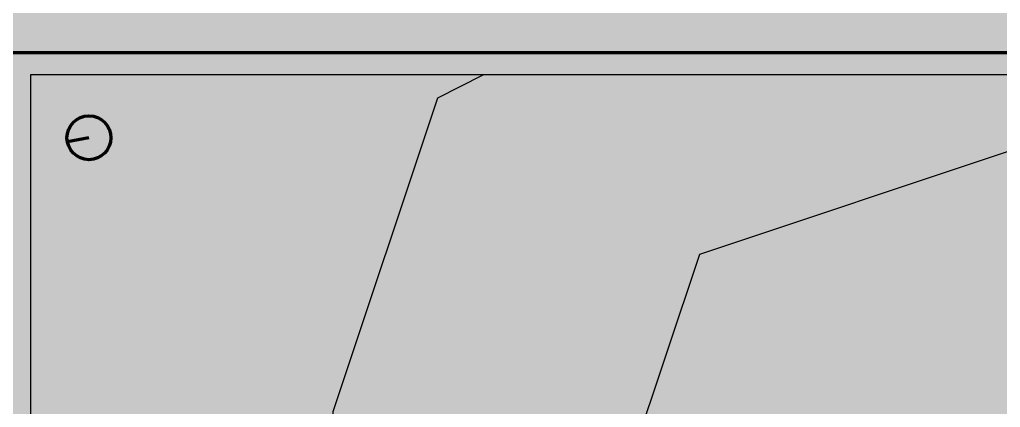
# Model space of a CAD drawing. Header units: millimetres. Extents: x 401 to 30661, y 2016 to 22119.
# Drawn here: x 9600 to 14069, y 13498 to 15267 of the extents above; entities that cross this region are included whole.
import ezdxf

# ---------------------------------------------------------------- set-up
doc = ezdxf.new("R2010")
doc.units = ezdxf.units.MM
for name, color, linetype, lineweight, true_color in [('1ST', 51, 'Continuous', 50, 0x7debff), ('2ND', 201, 'Continuous', 35, 0x39ffb0), ('4TH DETAILS', 125, 'Continuous', 15, 0x39ffb0)]:
    doc.layers.add(name, color=color, linetype=linetype, lineweight=lineweight, true_color=true_color)
doc.layers.add('BACKGROUND', color=7, linetype='Continuous', true_color=0x000000)
for name, color, linetype, lineweight, true_color, transparency in [('GLOW-CYAN', 7, 'Continuous', 100, 0x7debff, 0.8), ('GLOW-EMERALD', 7, 'Continuous', 70, 0x39ffb0, 0.8), ('GLOW-EMERALD-2', 7, 'Continuous', 30, 0x39ffb0, 0.8)]:
    doc.layers.add(name, color=color, linetype=linetype, lineweight=lineweight, true_color=true_color, transparency=transparency)
doc.layers.add('LAYOUT', color=83, linetype='Continuous', lineweight=50, true_color=0x7debff, plot=False)

msp = doc.modelspace()

# ---------------------------------------------------------------- hatches: boundary and pattern name
at = {"layer": 'BACKGROUND'}
h = msp.add_hatch(color=256, dxfattribs=at)
h.dxf.hatch_style = 1
h.paths.add_polyline_path([(400.723, 2015.745), (30660.634, 2015.745), (30660.634, 22119.328), (400.723, 22119.328)])

# ---------------------------------------------------------------- linework, layer by layer
at = {"layer": '1ST'}
msp.add_line((9915.826, 14727.893), (9817.541, 14709.451), dxfattribs=at)
at = {"layer": '2ND'}
msp.add_circle((9915.826, 14727.893), 100, dxfattribs=at)
at = {"layer": '4TH DETAILS'}
msp.add_lwpolyline([(9649.126, 6214.575), (18449.126, 6214.575), (18449.126, 15014.575), (9649.126, 15014.575)], close=True, dxfattribs=at)
for points in [[(11899.126, 9198.254), (11505.202, 10380.028), (11266.748, 12049.203), (11028.295, 12764.564), (11028.295, 13479.925), (11505.202, 14910.647), (11713.058, 15014.575)], [(16512.728, 11650.049), (16512.728, 12764.564), (15558.913, 13718.378), (14128.192, 14672.193), (12697.47, 14195.286), (12393.048, 13282.019)]]:
    msp.add_lwpolyline(points, dxfattribs=at)
at = {"layer": 'GLOW-CYAN'}
msp.add_line((9915.826, 14727.893), (9817.541, 14709.451), dxfattribs=at)
msp.add_lwpolyline([(18550.723, 15115.853), (9550.723, 15115.853), (9550.723, 6115.853), (18550.723, 6115.853)], close=True, dxfattribs=at)
at = {"layer": 'GLOW-EMERALD'}
msp.add_circle((9915.826, 14727.893), 100, dxfattribs=at)
at = {"layer": 'GLOW-EMERALD-2'}
msp.add_lwpolyline([(9649.126, 6214.575), (18449.126, 6214.575), (18449.126, 15014.575), (9649.126, 15014.575)], close=True, dxfattribs=at)
for points in [[(11899.126, 9198.254), (11505.202, 10380.028), (11266.748, 12049.203), (11028.295, 12764.564), (11028.295, 13479.925), (11505.202, 14910.647), (11713.058, 15014.575)], [(16512.728, 11650.049), (16512.728, 12764.564), (15558.913, 13718.378), (14128.192, 14672.193), (12697.47, 14195.286), (12393.048, 13282.019)]]:
    msp.add_lwpolyline(points, dxfattribs=at)
at = {"layer": 'LAYOUT'}
msp.add_lwpolyline([(18550.723, 15115.853), (9550.723, 15115.853), (9550.723, 6115.853), (18550.723, 6115.853)], close=True, dxfattribs=at)

doc.saveas('drawing.dxf')
